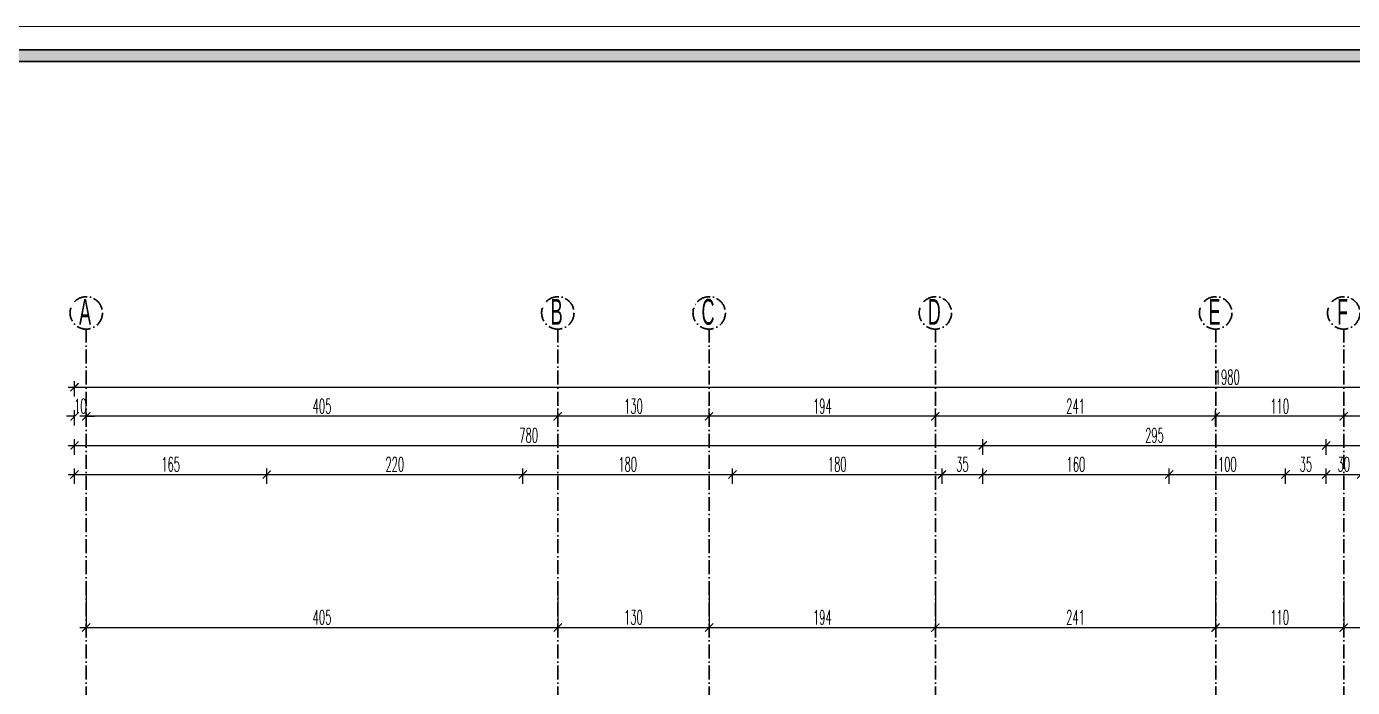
# Model space of a CAD drawing. Extents: x 775040 to 808375, y 4159409 to 4163651.
# Drawn here: x 780641 to 781780, y 4162721 to 4163289 of the extents above; entities that cross this region are included whole.
import ezdxf
from ezdxf.enums import TextEntityAlignment as Align

# ---------------------------------------------------------------- set-up
doc = ezdxf.new("R2010")
doc.units = 0
doc.header["$MEASUREMENT"] = 0
doc.header["$PDMODE"] = 3
doc.linetypes.add('ACAD_ISO10W100', pattern=[18, 12, -3, 0, -3])
doc.linetypes.add('DUZ', pattern=[500, 500])
doc.layers.get('0').update_dxf_attribs({"linetype": 'DUZ'})
for name, color, linetype, lineweight in [('KALIN', 30, 'Continuous', 18), ('yazı1', 53, 'Continuous', 15), ('Z_aks', 2, 'ACAD_ISO10W100', 30), ('Z_antet', 31, 'Continuous', 30), ('Z_dış ölçü', 115, 'Continuous', 25), ('Z_yazı', 4, 'Continuous', 20)]:
    doc.layers.add(name, color=color, linetype=linetype, lineweight=lineweight)
doc.styles.add('OLCUIC', font='ROMANS.SHX', dxfattribs={"width": 0.5})
doc.styles.add('SIMPLEX', font='arial.ttf', dxfattribs={"width": 0.5})
doc.dimstyles.new('ölçü 50', dxfattribs={"dimtxt": 12.5, "dimasz": 7, "dimexe": 5.3, "dimexo": 5, "dimgap": 2.5, "dimtad": 1, "dimdec": 0, "dimzin": 9, "dimdsep": 46, "dimtxsty": 'OLCUIC', "dimblk1": 'ARCHTICK', "dimblk2": 'ARCHTICK', "dimsah": 1, "dimcen": 0, "dimdle": 5.5, "dimadec": 0, "dimazin": 0, "dimtfac": 1, "dimtdec": 0, "dimtix": 1, "dimtofl": 0, "dimtmove": 1, "dimatfit": 3, "dimldrblk": 'ARCHTICK', "dimfxl": 0, "dimtolj": 1, "dimtzin": 0, "dimarcsym": 0})

# ---------------------------------------------------------------- blocks, each defined once
blk = doc.blocks.new('_ARCHTICK')
at = {"color": 0, "linetype": 'ByBlock', "const_width": 0.15}
blk.add_lwpolyline([(-0.5, -0.5), (0.5, 0.5)], dxfattribs=at)
blk = doc.blocks.new('*D390')
at = {"layer": 'Defpoints', "color": 0, "linetype": 'Continuous', "transparency": 16777216}
for p in [(780847.6, 4162903.8), (780682.6, 4162613.8), (780847.6, 4162613.8)]:
    blk.add_point(p, dxfattribs=at)
at = {"layer": 'Z_dış ölçü', "color": 0, "linetype": 'Continuous', "lineweight": -2, "transparency": 16777216}
for p, q in [((780677.1, 4162903.8), (780853.1, 4162903.8)), ((780682.6, 4162895.8), (780682.6, 4162909.1)), ((780847.6, 4162895.8), (780847.6, 4162909.1))]:
    blk.add_line(p, q, dxfattribs=at)
at = {"layer": 'Z_dış ölçü', "color": 0, "linetype": 'Continuous', "lineweight": -2, "transparency": 16777216, "xscale": 7, "yscale": 7, "zscale": 7, "rotation": 180}
blk.add_blockref('_ARCHTICK', (780682.6, 4162903.8), dxfattribs=at)
at = {"layer": 'Z_dış ölçü', "color": 0, "linetype": 'Continuous', "lineweight": -2, "transparency": 16777216, "xscale": 7, "yscale": 7, "zscale": 7}
blk.add_blockref('_ARCHTICK', (780847.6, 4162903.8), dxfattribs=at)
at = {"layer": 'Z_dış ölçü', "color": 0, "linetype": 'Continuous', "transparency": 16777216, "insert": (780765.1, 4162912.5), "char_height": 12.5, "attachment_point": 5, "style": 'OLCUIC'}
blk.add_mtext('\\A1;165', dxfattribs=at)
blk = doc.blocks.new('*D391')
at = {"layer": 'Defpoints', "color": 0, "linetype": 'Continuous', "transparency": 16777216}
for p in [(781067.6, 4162903.8), (781067.6, 4162620.3), (780847.6, 4162613.8)]:
    blk.add_point(p, dxfattribs=at)
at = {"layer": 'Z_dış ölçü', "color": 0, "linetype": 'Continuous', "lineweight": -2, "transparency": 16777216}
for p, q in [((780842.1, 4162903.8), (781073.1, 4162903.8)), ((780847.6, 4162895.8), (780847.6, 4162909.1)), ((781067.6, 4162895.8), (781067.6, 4162909.1))]:
    blk.add_line(p, q, dxfattribs=at)
at = {"layer": 'Z_dış ölçü', "color": 0, "linetype": 'Continuous', "lineweight": -2, "transparency": 16777216, "xscale": 7, "yscale": 7, "zscale": 7, "rotation": 180}
blk.add_blockref('_ARCHTICK', (780847.6, 4162903.8), dxfattribs=at)
at = {"layer": 'Z_dış ölçü', "color": 0, "linetype": 'Continuous', "lineweight": -2, "transparency": 16777216, "xscale": 7, "yscale": 7, "zscale": 7}
blk.add_blockref('_ARCHTICK', (781067.6, 4162903.8), dxfattribs=at)
at = {"layer": 'Z_dış ölçü', "color": 0, "linetype": 'Continuous', "transparency": 16777216, "insert": (780957.6, 4162912.5), "char_height": 12.5, "attachment_point": 5, "style": 'OLCUIC'}
blk.add_mtext('\\A1;220', dxfattribs=at)
blk = doc.blocks.new('*D392')
at = {"layer": 'Defpoints', "color": 0, "linetype": 'Continuous', "transparency": 16777216}
for p in [(781247.6, 4162903.8), (781067.6, 4162620.3), (781247.6, 4162618.3)]:
    blk.add_point(p, dxfattribs=at)
at = {"layer": 'Z_dış ölçü', "color": 0, "linetype": 'Continuous', "lineweight": -2, "transparency": 16777216}
for p, q in [((781062.1, 4162903.8), (781253.1, 4162903.8)), ((781067.6, 4162895.8), (781067.6, 4162909.1)), ((781247.6, 4162895.8), (781247.6, 4162909.1))]:
    blk.add_line(p, q, dxfattribs=at)
at = {"layer": 'Z_dış ölçü', "color": 0, "linetype": 'Continuous', "lineweight": -2, "transparency": 16777216, "xscale": 7, "yscale": 7, "zscale": 7, "rotation": 180}
blk.add_blockref('_ARCHTICK', (781067.6, 4162903.8), dxfattribs=at)
at = {"layer": 'Z_dış ölçü', "color": 0, "linetype": 'Continuous', "lineweight": -2, "transparency": 16777216, "xscale": 7, "yscale": 7, "zscale": 7}
blk.add_blockref('_ARCHTICK', (781247.6, 4162903.8), dxfattribs=at)
at = {"layer": 'Z_dış ölçü', "color": 0, "linetype": 'Continuous', "transparency": 16777216, "insert": (781157.6, 4162912.5), "char_height": 12.5, "attachment_point": 5, "style": 'OLCUIC'}
blk.add_mtext('\\A1;180', dxfattribs=at)
blk = doc.blocks.new('*D393')
at = {"layer": 'Defpoints', "color": 0, "linetype": 'Continuous', "transparency": 16777216}
for p in [(781427.6, 4162903.8), (781247.6, 4162618.3), (781427.6, 4162620.3)]:
    blk.add_point(p, dxfattribs=at)
at = {"layer": 'Z_dış ölçü', "color": 0, "linetype": 'Continuous', "lineweight": -2, "transparency": 16777216}
for p, q in [((781242.1, 4162903.8), (781433.1, 4162903.8)), ((781247.6, 4162895.8), (781247.6, 4162909.1)), ((781427.6, 4162895.8), (781427.6, 4162909.1))]:
    blk.add_line(p, q, dxfattribs=at)
at = {"layer": 'Z_dış ölçü', "color": 0, "linetype": 'Continuous', "lineweight": -2, "transparency": 16777216, "xscale": 7, "yscale": 7, "zscale": 7, "rotation": 180}
blk.add_blockref('_ARCHTICK', (781247.6, 4162903.8), dxfattribs=at)
at = {"layer": 'Z_dış ölçü', "color": 0, "linetype": 'Continuous', "lineweight": -2, "transparency": 16777216, "xscale": 7, "yscale": 7, "zscale": 7}
blk.add_blockref('_ARCHTICK', (781427.6, 4162903.8), dxfattribs=at)
at = {"layer": 'Z_dış ölçü', "color": 0, "linetype": 'Continuous', "transparency": 16777216, "insert": (781337.6, 4162912.5), "char_height": 12.5, "attachment_point": 5, "style": 'OLCUIC'}
blk.add_mtext('\\A1;180', dxfattribs=at)
blk = doc.blocks.new('*D394')
at = {"layer": 'Defpoints', "color": 0, "linetype": 'Continuous', "transparency": 16777216}
for p in [(781462.6, 4162903.8), (781427.6, 4162620.3), (781462.6, 4162620.3)]:
    blk.add_point(p, dxfattribs=at)
at = {"layer": 'Z_dış ölçü', "color": 0, "linetype": 'Continuous', "lineweight": -2, "transparency": 16777216}
for p, q in [((781422.1, 4162903.8), (781468.1, 4162903.8)), ((781427.6, 4162895.8), (781427.6, 4162909.1)), ((781462.6, 4162895.8), (781462.6, 4162909.1))]:
    blk.add_line(p, q, dxfattribs=at)
at = {"layer": 'Z_dış ölçü', "color": 0, "linetype": 'Continuous', "lineweight": -2, "transparency": 16777216, "xscale": 7, "yscale": 7, "zscale": 7, "rotation": 180}
blk.add_blockref('_ARCHTICK', (781427.6, 4162903.8), dxfattribs=at)
at = {"layer": 'Z_dış ölçü', "color": 0, "linetype": 'Continuous', "lineweight": -2, "transparency": 16777216, "xscale": 7, "yscale": 7, "zscale": 7}
blk.add_blockref('_ARCHTICK', (781462.6, 4162903.8), dxfattribs=at)
at = {"layer": 'Z_dış ölçü', "color": 0, "linetype": 'Continuous', "transparency": 16777216, "insert": (781445.1, 4162912.5), "char_height": 12.5, "attachment_point": 5, "style": 'OLCUIC'}
blk.add_mtext('\\A1;35', dxfattribs=at)
blk = doc.blocks.new('*D395')
at = {"layer": 'Defpoints', "color": 0, "linetype": 'Continuous', "transparency": 16777216}
for p in [(781622.6, 4162903.8), (781462.6, 4162620.3), (781622.6, 4162541.3)]:
    blk.add_point(p, dxfattribs=at)
at = {"layer": 'Z_dış ölçü', "color": 0, "linetype": 'Continuous', "lineweight": -2, "transparency": 16777216}
for p, q in [((781457.1, 4162903.8), (781628.1, 4162903.8)), ((781462.6, 4162895.8), (781462.6, 4162909.1)), ((781622.6, 4162895.8), (781622.6, 4162909.1))]:
    blk.add_line(p, q, dxfattribs=at)
at = {"layer": 'Z_dış ölçü', "color": 0, "linetype": 'Continuous', "lineweight": -2, "transparency": 16777216, "xscale": 7, "yscale": 7, "zscale": 7, "rotation": 180}
blk.add_blockref('_ARCHTICK', (781462.6, 4162903.8), dxfattribs=at)
at = {"layer": 'Z_dış ölçü', "color": 0, "linetype": 'Continuous', "lineweight": -2, "transparency": 16777216, "xscale": 7, "yscale": 7, "zscale": 7}
blk.add_blockref('_ARCHTICK', (781622.6, 4162903.8), dxfattribs=at)
at = {"layer": 'Z_dış ölçü', "color": 0, "linetype": 'Continuous', "transparency": 16777216, "insert": (781542.6, 4162912.5), "char_height": 12.5, "attachment_point": 5, "style": 'OLCUIC'}
blk.add_mtext('\\A1;160', dxfattribs=at)
blk = doc.blocks.new('*D396')
at = {"layer": 'Defpoints', "color": 0, "linetype": 'Continuous', "transparency": 16777216}
for p in [(781722.6, 4162903.8), (781622.6, 4162541.3), (781722.6, 4162541.3)]:
    blk.add_point(p, dxfattribs=at)
at = {"layer": 'Z_dış ölçü', "color": 0, "linetype": 'Continuous', "lineweight": -2, "transparency": 16777216}
for p, q in [((781617.1, 4162903.8), (781728.1, 4162903.8)), ((781622.6, 4162895.8), (781622.6, 4162909.1)), ((781722.6, 4162895.8), (781722.6, 4162909.1))]:
    blk.add_line(p, q, dxfattribs=at)
at = {"layer": 'Z_dış ölçü', "color": 0, "linetype": 'Continuous', "lineweight": -2, "transparency": 16777216, "xscale": 7, "yscale": 7, "zscale": 7, "rotation": 180}
blk.add_blockref('_ARCHTICK', (781622.6, 4162903.8), dxfattribs=at)
at = {"layer": 'Z_dış ölçü', "color": 0, "linetype": 'Continuous', "lineweight": -2, "transparency": 16777216, "xscale": 7, "yscale": 7, "zscale": 7}
blk.add_blockref('_ARCHTICK', (781722.6, 4162903.8), dxfattribs=at)
at = {"layer": 'Z_dış ölçü', "color": 0, "linetype": 'Continuous', "transparency": 16777216, "insert": (781672.6, 4162912.5), "char_height": 12.5, "attachment_point": 5, "style": 'OLCUIC'}
blk.add_mtext('\\A1;100', dxfattribs=at)
blk = doc.blocks.new('*D397')
at = {"layer": 'Defpoints', "color": 0, "linetype": 'Continuous', "transparency": 16777216}
for p in [(781757.6, 4162903.8), (781757.6, 4162569.1), (781722.6, 4162541.3)]:
    blk.add_point(p, dxfattribs=at)
at = {"layer": 'Z_dış ölçü', "color": 0, "linetype": 'Continuous', "lineweight": -2, "transparency": 16777216}
for p, q in [((781717.1, 4162903.8), (781763.1, 4162903.8)), ((781722.6, 4162895.8), (781722.6, 4162909.1)), ((781757.6, 4162895.8), (781757.6, 4162909.1))]:
    blk.add_line(p, q, dxfattribs=at)
at = {"layer": 'Z_dış ölçü', "color": 0, "linetype": 'Continuous', "lineweight": -2, "transparency": 16777216, "xscale": 7, "yscale": 7, "zscale": 7, "rotation": 180}
blk.add_blockref('_ARCHTICK', (781722.6, 4162903.8), dxfattribs=at)
at = {"layer": 'Z_dış ölçü', "color": 0, "linetype": 'Continuous', "lineweight": -2, "transparency": 16777216, "xscale": 7, "yscale": 7, "zscale": 7}
blk.add_blockref('_ARCHTICK', (781757.6, 4162903.8), dxfattribs=at)
at = {"layer": 'Z_dış ölçü', "color": 0, "linetype": 'Continuous', "transparency": 16777216, "insert": (781740.1, 4162912.5), "char_height": 12.5, "attachment_point": 5, "style": 'OLCUIC'}
blk.add_mtext('\\A1;35', dxfattribs=at)
blk = doc.blocks.new('*D398')
at = {"layer": 'Defpoints', "color": 0, "linetype": 'Continuous', "transparency": 16777216}
for p in [(781787.6, 4162903.8), (781787.6, 4162613.8), (781757.6, 4162569.1)]:
    blk.add_point(p, dxfattribs=at)
at = {"layer": 'Z_dış ölçü', "color": 0, "linetype": 'Continuous', "lineweight": -2, "transparency": 16777216}
for p, q in [((781752.1, 4162903.8), (781793.1, 4162903.8)), ((781757.6, 4162895.8), (781757.6, 4162909.1)), ((781787.6, 4162895.8), (781787.6, 4162909.1))]:
    blk.add_line(p, q, dxfattribs=at)
at = {"layer": 'Z_dış ölçü', "color": 0, "linetype": 'Continuous', "lineweight": -2, "transparency": 16777216, "xscale": 7, "yscale": 7, "zscale": 7, "rotation": 180}
blk.add_blockref('_ARCHTICK', (781757.6, 4162903.8), dxfattribs=at)
at = {"layer": 'Z_dış ölçü', "color": 0, "linetype": 'Continuous', "lineweight": -2, "transparency": 16777216, "xscale": 7, "yscale": 7, "zscale": 7}
blk.add_blockref('_ARCHTICK', (781787.6, 4162903.8), dxfattribs=at)
at = {"layer": 'Z_dış ölçü', "color": 0, "linetype": 'Continuous', "transparency": 16777216, "insert": (781772.6, 4162912.5), "char_height": 12.5, "attachment_point": 5, "style": 'OLCUIC'}
blk.add_mtext('\\A1;30', dxfattribs=at)
blk = doc.blocks.new('*D404')
at = {"layer": 'Defpoints', "color": 0, "linetype": 'Continuous', "transparency": 16777216}
for p in [(781462.6, 4162928.8), (780682.6, 4162613.8), (781462.6, 4162613.8)]:
    blk.add_point(p, dxfattribs=at)
at = {"layer": 'Z_dış ölçü', "color": 0, "linetype": 'Continuous', "lineweight": -2, "transparency": 16777216}
for p, q in [((780682.6, 4162920.8), (780682.6, 4162934.1)), ((781462.6, 4162920.8), (781462.6, 4162934.1)), ((780677.1, 4162928.8), (781468.1, 4162928.8))]:
    blk.add_line(p, q, dxfattribs=at)
at = {"layer": 'Z_dış ölçü', "color": 0, "linetype": 'Continuous', "lineweight": -2, "transparency": 16777216, "xscale": 7, "yscale": 7, "zscale": 7, "rotation": 180}
blk.add_blockref('_ARCHTICK', (780682.6, 4162928.8), dxfattribs=at)
at = {"layer": 'Z_dış ölçü', "color": 0, "linetype": 'Continuous', "lineweight": -2, "transparency": 16777216, "xscale": 7, "yscale": 7, "zscale": 7}
blk.add_blockref('_ARCHTICK', (781462.6, 4162928.8), dxfattribs=at)
at = {"layer": 'Z_dış ölçü', "color": 0, "linetype": 'Continuous', "transparency": 16777216, "insert": (781072.6, 4162937.5), "char_height": 12.5, "attachment_point": 5, "style": 'OLCUIC'}
blk.add_mtext('\\A1;780', dxfattribs=at)
blk = doc.blocks.new('*D405')
at = {"layer": 'Defpoints', "color": 0, "linetype": 'Continuous', "transparency": 16777216}
for p in [(781757.6, 4162928.8), (781462.6, 4162613.8), (781757.6, 4162613.8)]:
    blk.add_point(p, dxfattribs=at)
at = {"layer": 'Z_dış ölçü', "color": 0, "linetype": 'Continuous', "lineweight": -2, "transparency": 16777216}
for p, q in [((781462.6, 4162920.8), (781462.6, 4162934.1)), ((781757.6, 4162920.8), (781757.6, 4162934.1)), ((781457.1, 4162928.8), (781763.1, 4162928.8))]:
    blk.add_line(p, q, dxfattribs=at)
at = {"layer": 'Z_dış ölçü', "color": 0, "linetype": 'Continuous', "lineweight": -2, "transparency": 16777216, "xscale": 7, "yscale": 7, "zscale": 7, "rotation": 180}
blk.add_blockref('_ARCHTICK', (781462.6, 4162928.8), dxfattribs=at)
at = {"layer": 'Z_dış ölçü', "color": 0, "linetype": 'Continuous', "lineweight": -2, "transparency": 16777216, "xscale": 7, "yscale": 7, "zscale": 7}
blk.add_blockref('_ARCHTICK', (781757.6, 4162928.8), dxfattribs=at)
at = {"layer": 'Z_dış ölçü', "color": 0, "linetype": 'Continuous', "transparency": 16777216, "insert": (781610.1, 4162937.5), "char_height": 12.5, "attachment_point": 5, "style": 'OLCUIC'}
blk.add_mtext('\\A1;295', dxfattribs=at)
blk = doc.blocks.new('*D406')
at = {"layer": 'Defpoints', "color": 0, "linetype": 'Continuous', "transparency": 16777216}
for p in [(782562.6, 4162928.8), (781757.6, 4162613.8), (782562.6, 4162613.8)]:
    blk.add_point(p, dxfattribs=at)
at = {"layer": 'Z_dış ölçü', "color": 0, "linetype": 'Continuous', "lineweight": -2, "transparency": 16777216}
for p, q in [((781757.6, 4162920.8), (781757.6, 4162934.1)), ((782562.6, 4162920.8), (782562.6, 4162934.1)), ((781752.1, 4162928.8), (782568.1, 4162928.8))]:
    blk.add_line(p, q, dxfattribs=at)
at = {"layer": 'Z_dış ölçü', "color": 0, "linetype": 'Continuous', "lineweight": -2, "transparency": 16777216, "xscale": 7, "yscale": 7, "zscale": 7, "rotation": 180}
blk.add_blockref('_ARCHTICK', (781757.6, 4162928.8), dxfattribs=at)
at = {"layer": 'Z_dış ölçü', "color": 0, "linetype": 'Continuous', "lineweight": -2, "transparency": 16777216, "xscale": 7, "yscale": 7, "zscale": 7}
blk.add_blockref('_ARCHTICK', (782562.6, 4162928.8), dxfattribs=at)
at = {"layer": 'Z_dış ölçü', "color": 0, "linetype": 'Continuous', "transparency": 16777216, "insert": (782160.1, 4162937.5), "char_height": 12.5, "attachment_point": 5, "style": 'OLCUIC'}
blk.add_mtext('\\A1;805', dxfattribs=at)
blk = doc.blocks.new('*D510')
at = {"layer": 'Defpoints', "color": 0, "linetype": 'Continuous', "transparency": 16777216}
for p in [(781772.6, 4162953.8), (781772.6, 4162842.5), (782000.1, 4162842.5)]:
    blk.add_point(p, dxfattribs=at)
at = {"layer": 'Z_dış ölçü', "color": 0, "linetype": 'Continuous', "lineweight": -2, "transparency": 16777216}
for p, q in [((781772.6, 4162945.8), (781772.6, 4162959.1)), ((782000.1, 4162945.8), (782000.1, 4162959.1)), ((782005.6, 4162953.8), (781767.1, 4162953.8))]:
    blk.add_line(p, q, dxfattribs=at)
at = {"layer": 'Z_dış ölçü', "color": 0, "linetype": 'Continuous', "lineweight": -2, "transparency": 16777216, "xscale": 7, "yscale": 7, "zscale": 7, "rotation": 180}
blk.add_blockref('_ARCHTICK', (781772.6, 4162953.8), dxfattribs=at)
at = {"layer": 'Z_dış ölçü', "color": 0, "linetype": 'Continuous', "lineweight": -2, "transparency": 16777216, "xscale": 7, "yscale": 7, "zscale": 7}
blk.add_blockref('_ARCHTICK', (782000.1, 4162953.8), dxfattribs=at)
at = {"layer": 'Z_dış ölçü', "color": 0, "linetype": 'Continuous', "transparency": 16777216, "insert": (781886.4, 4162962.5), "char_height": 12.5, "attachment_point": 5, "style": 'OLCUIC'}
blk.add_mtext('\\A1;227', dxfattribs=at)
blk = doc.blocks.new('*D511')
at = {"layer": 'Defpoints', "color": 0, "linetype": 'Continuous', "transparency": 16777216}
for p in [(781662.6, 4162953.8), (781662.6, 4162850.3), (781772.6, 4162842.5)]:
    blk.add_point(p, dxfattribs=at)
at = {"layer": 'Z_dış ölçü', "color": 0, "linetype": 'Continuous', "lineweight": -2, "transparency": 16777216}
for p, q in [((781662.6, 4162945.8), (781662.6, 4162959.1)), ((781772.6, 4162945.8), (781772.6, 4162959.1)), ((781778.1, 4162953.8), (781657.1, 4162953.8))]:
    blk.add_line(p, q, dxfattribs=at)
at = {"layer": 'Z_dış ölçü', "color": 0, "linetype": 'Continuous', "lineweight": -2, "transparency": 16777216, "xscale": 7, "yscale": 7, "zscale": 7, "rotation": 180}
blk.add_blockref('_ARCHTICK', (781662.6, 4162953.8), dxfattribs=at)
at = {"layer": 'Z_dış ölçü', "color": 0, "linetype": 'Continuous', "lineweight": -2, "transparency": 16777216, "xscale": 7, "yscale": 7, "zscale": 7}
blk.add_blockref('_ARCHTICK', (781772.6, 4162953.8), dxfattribs=at)
at = {"layer": 'Z_dış ölçü', "color": 0, "linetype": 'Continuous', "transparency": 16777216, "insert": (781717.6, 4162962.5), "char_height": 12.5, "attachment_point": 5, "style": 'OLCUIC'}
blk.add_mtext('\\A1;110', dxfattribs=at)
blk = doc.blocks.new('*D512')
at = {"layer": 'Defpoints', "color": 0, "linetype": 'Continuous', "transparency": 16777216}
for p in [(781421.9, 4162953.8), (781421.9, 4162850.3), (781662.6, 4162850.3)]:
    blk.add_point(p, dxfattribs=at)
at = {"layer": 'Z_dış ölçü', "color": 0, "linetype": 'Continuous', "lineweight": -2, "transparency": 16777216}
for p, q in [((781421.9, 4162945.8), (781421.9, 4162959.1)), ((781662.6, 4162945.8), (781662.6, 4162959.1)), ((781668.1, 4162953.8), (781416.4, 4162953.8))]:
    blk.add_line(p, q, dxfattribs=at)
at = {"layer": 'Z_dış ölçü', "color": 0, "linetype": 'Continuous', "lineweight": -2, "transparency": 16777216, "xscale": 7, "yscale": 7, "zscale": 7, "rotation": 180}
blk.add_blockref('_ARCHTICK', (781421.9, 4162953.8), dxfattribs=at)
at = {"layer": 'Z_dış ölçü', "color": 0, "linetype": 'Continuous', "lineweight": -2, "transparency": 16777216, "xscale": 7, "yscale": 7, "zscale": 7}
blk.add_blockref('_ARCHTICK', (781662.6, 4162953.8), dxfattribs=at)
at = {"layer": 'Z_dış ölçü', "color": 0, "linetype": 'Continuous', "transparency": 16777216, "insert": (781542.3, 4162962.5), "char_height": 12.5, "attachment_point": 5, "style": 'OLCUIC'}
blk.add_mtext('\\A1;241', dxfattribs=at)
blk = doc.blocks.new('*D513')
at = {"layer": 'Defpoints', "color": 0, "linetype": 'Continuous', "transparency": 16777216}
for p in [(781227.6, 4162953.8), (781227.6, 4162850.3), (781421.9, 4162850.3)]:
    blk.add_point(p, dxfattribs=at)
at = {"layer": 'Z_dış ölçü', "color": 0, "linetype": 'Continuous', "lineweight": -2, "transparency": 16777216}
for p, q in [((781227.6, 4162945.8), (781227.6, 4162959.1)), ((781421.9, 4162945.8), (781421.9, 4162959.1)), ((781427.4, 4162953.8), (781222.1, 4162953.8))]:
    blk.add_line(p, q, dxfattribs=at)
at = {"layer": 'Z_dış ölçü', "color": 0, "linetype": 'Continuous', "lineweight": -2, "transparency": 16777216, "xscale": 7, "yscale": 7, "zscale": 7, "rotation": 180}
blk.add_blockref('_ARCHTICK', (781227.6, 4162953.8), dxfattribs=at)
at = {"layer": 'Z_dış ölçü', "color": 0, "linetype": 'Continuous', "lineweight": -2, "transparency": 16777216, "xscale": 7, "yscale": 7, "zscale": 7}
blk.add_blockref('_ARCHTICK', (781421.9, 4162953.8), dxfattribs=at)
at = {"layer": 'Z_dış ölçü', "color": 0, "linetype": 'Continuous', "transparency": 16777216, "insert": (781324.8, 4162962.5), "char_height": 12.5, "attachment_point": 5, "style": 'OLCUIC'}
blk.add_mtext('\\A1;194', dxfattribs=at)
blk = doc.blocks.new('*D514')
at = {"layer": 'Defpoints', "color": 0, "linetype": 'Continuous', "transparency": 16777216}
for p in [(781097.6, 4162953.8), (781097.6, 4162850.3), (781227.6, 4162850.3)]:
    blk.add_point(p, dxfattribs=at)
at = {"layer": 'Z_dış ölçü', "color": 0, "linetype": 'Continuous', "lineweight": -2, "transparency": 16777216}
for p, q in [((781097.6, 4162945.8), (781097.6, 4162959.1)), ((781227.6, 4162945.8), (781227.6, 4162959.1)), ((781233.1, 4162953.8), (781092.1, 4162953.8))]:
    blk.add_line(p, q, dxfattribs=at)
at = {"layer": 'Z_dış ölçü', "color": 0, "linetype": 'Continuous', "lineweight": -2, "transparency": 16777216, "xscale": 7, "yscale": 7, "zscale": 7, "rotation": 180}
blk.add_blockref('_ARCHTICK', (781097.6, 4162953.8), dxfattribs=at)
at = {"layer": 'Z_dış ölçü', "color": 0, "linetype": 'Continuous', "lineweight": -2, "transparency": 16777216, "xscale": 7, "yscale": 7, "zscale": 7}
blk.add_blockref('_ARCHTICK', (781227.6, 4162953.8), dxfattribs=at)
at = {"layer": 'Z_dış ölçü', "color": 0, "linetype": 'Continuous', "transparency": 16777216, "insert": (781162.6, 4162962.5), "char_height": 12.5, "attachment_point": 5, "style": 'OLCUIC'}
blk.add_mtext('\\A1;130', dxfattribs=at)
blk = doc.blocks.new('*D515')
at = {"layer": 'Defpoints', "color": 0, "linetype": 'Continuous', "transparency": 16777216}
for p in [(780692.6, 4162953.8), (780692.6, 4162850.3), (781097.6, 4162850.3)]:
    blk.add_point(p, dxfattribs=at)
at = {"layer": 'Z_dış ölçü', "color": 0, "linetype": 'Continuous', "lineweight": -2, "transparency": 16777216}
for p, q in [((780692.6, 4162945.8), (780692.6, 4162959.1)), ((781097.6, 4162945.8), (781097.6, 4162959.1)), ((781103.1, 4162953.8), (780687.1, 4162953.8))]:
    blk.add_line(p, q, dxfattribs=at)
at = {"layer": 'Z_dış ölçü', "color": 0, "linetype": 'Continuous', "lineweight": -2, "transparency": 16777216, "xscale": 7, "yscale": 7, "zscale": 7, "rotation": 180}
blk.add_blockref('_ARCHTICK', (780692.6, 4162953.8), dxfattribs=at)
at = {"layer": 'Z_dış ölçü', "color": 0, "linetype": 'Continuous', "lineweight": -2, "transparency": 16777216, "xscale": 7, "yscale": 7, "zscale": 7}
blk.add_blockref('_ARCHTICK', (781097.6, 4162953.8), dxfattribs=at)
at = {"layer": 'Z_dış ölçü', "color": 0, "linetype": 'Continuous', "transparency": 16777216, "insert": (780895.1, 4162962.5), "char_height": 12.5, "attachment_point": 5, "style": 'OLCUIC'}
blk.add_mtext('\\A1;405', dxfattribs=at)
blk = doc.blocks.new('*D516')
at = {"layer": 'Defpoints', "color": 0, "linetype": 'Continuous', "transparency": 16777216}
for p in [(780682.6, 4162953.8), (780682.6, 4162923.1), (780692.6, 4162850.3)]:
    blk.add_point(p, dxfattribs=at)
at = {"layer": 'Z_dış ölçü', "color": 0, "linetype": 'Continuous', "lineweight": -2, "transparency": 16777216}
for p, q in [((780682.6, 4162945.8), (780682.6, 4162959.1)), ((780692.6, 4162945.8), (780692.6, 4162959.1)), ((780682.6, 4162953.8), (780675.6, 4162953.8)), ((780692.6, 4162953.8), (780699.6, 4162953.8))]:
    blk.add_line(p, q, dxfattribs=at)
at = {"layer": 'Z_dış ölçü', "color": 0, "linetype": 'Continuous', "lineweight": -2, "transparency": 16777216, "xscale": 7, "yscale": 7, "zscale": 7}
blk.add_blockref('_ARCHTICK', (780682.6, 4162953.8), dxfattribs=at)
at = {"layer": 'Z_dış ölçü', "color": 0, "linetype": 'Continuous', "lineweight": -2, "transparency": 16777216, "xscale": 7, "yscale": 7, "zscale": 7, "rotation": 180}
blk.add_blockref('_ARCHTICK', (780692.6, 4162953.8), dxfattribs=at)
at = {"layer": 'Z_dış ölçü', "color": 0, "linetype": 'Continuous', "transparency": 16777216, "insert": (780687.6, 4162962.5), "char_height": 12.5, "attachment_point": 5, "style": 'OLCUIC'}
blk.add_mtext('\\A1;10', dxfattribs=at)
blk = doc.blocks.new('*D517')
at = {"layer": 'Defpoints', "color": 0, "linetype": 'Continuous', "transparency": 16777216}
for p in [(782662.6, 4162978.8), (780682.6, 4162953.8), (782662.6, 4162953.8)]:
    blk.add_point(p, dxfattribs=at)
at = {"layer": 'Z_dış ölçü', "color": 0, "linetype": 'Continuous', "lineweight": -2, "transparency": 16777216}
for p, q in [((780682.6, 4162970.8), (780682.6, 4162984.1)), ((782662.6, 4162970.8), (782662.6, 4162984.1)), ((780677.1, 4162978.8), (782668.1, 4162978.8))]:
    blk.add_line(p, q, dxfattribs=at)
at = {"layer": 'Z_dış ölçü', "color": 0, "linetype": 'Continuous', "lineweight": -2, "transparency": 16777216, "xscale": 7, "yscale": 7, "zscale": 7, "rotation": 180}
blk.add_blockref('_ARCHTICK', (780682.6, 4162978.8), dxfattribs=at)
at = {"layer": 'Z_dış ölçü', "color": 0, "linetype": 'Continuous', "lineweight": -2, "transparency": 16777216, "xscale": 7, "yscale": 7, "zscale": 7}
blk.add_blockref('_ARCHTICK', (782662.6, 4162978.8), dxfattribs=at)
at = {"layer": 'Z_dış ölçü', "color": 0, "linetype": 'Continuous', "transparency": 16777216, "insert": (781672.6, 4162987.5), "char_height": 12.5, "attachment_point": 5, "style": 'OLCUIC'}
blk.add_mtext('\\A1;1980', dxfattribs=at)
blk = doc.blocks.new('*D1262')
at = {"layer": 'Defpoints', "color": 0, "linetype": 'Continuous', "transparency": 16777216}
for p in [(780692.6, 4162819.4), (781097.6, 4162819.4), (781097.6, 4162772.3)]:
    blk.add_point(p, dxfattribs=at)
at = {"layer": 'Z_yazı', "color": 0, "linetype": 'Continuous', "lineweight": -2, "transparency": 16777216}
for p, q in [((780692.6, 4162802.3), (780692.6, 4162767)), ((781097.6, 4162802.3), (781097.6, 4162767)), ((780687.1, 4162772.3), (781103.1, 4162772.3))]:
    blk.add_line(p, q, dxfattribs=at)
at = {"layer": 'Z_yazı', "color": 0, "linetype": 'Continuous', "lineweight": -2, "transparency": 16777216, "xscale": 7, "yscale": 7, "zscale": 7, "rotation": 180}
blk.add_blockref('_ARCHTICK', (780692.6, 4162772.3), dxfattribs=at)
at = {"layer": 'Z_yazı', "color": 0, "linetype": 'Continuous', "lineweight": -2, "transparency": 16777216, "xscale": 7, "yscale": 7, "zscale": 7}
blk.add_blockref('_ARCHTICK', (781097.6, 4162772.3), dxfattribs=at)
at = {"layer": 'Z_yazı', "color": 0, "linetype": 'Continuous', "transparency": 16777216, "insert": (780895.1, 4162781.1), "char_height": 12.5, "attachment_point": 5, "style": 'OLCUIC'}
blk.add_mtext('\\A1;405', dxfattribs=at)
blk = doc.blocks.new('*D1263')
at = {"layer": 'Defpoints', "color": 0, "linetype": 'Continuous', "transparency": 16777216}
for p in [(781227.6, 4162821.8), (781097.6, 4162819.4), (781227.6, 4162772.3)]:
    blk.add_point(p, dxfattribs=at)
at = {"layer": 'Z_yazı', "color": 0, "linetype": 'Continuous', "lineweight": -2, "transparency": 16777216}
for p, q in [((781097.6, 4162802.3), (781097.6, 4162767)), ((781227.6, 4162802.3), (781227.6, 4162767)), ((781092.1, 4162772.3), (781233.1, 4162772.3))]:
    blk.add_line(p, q, dxfattribs=at)
at = {"layer": 'Z_yazı', "color": 0, "linetype": 'Continuous', "lineweight": -2, "transparency": 16777216, "xscale": 7, "yscale": 7, "zscale": 7, "rotation": 180}
blk.add_blockref('_ARCHTICK', (781097.6, 4162772.3), dxfattribs=at)
at = {"layer": 'Z_yazı', "color": 0, "linetype": 'Continuous', "lineweight": -2, "transparency": 16777216, "xscale": 7, "yscale": 7, "zscale": 7}
blk.add_blockref('_ARCHTICK', (781227.6, 4162772.3), dxfattribs=at)
at = {"layer": 'Z_yazı', "color": 0, "linetype": 'Continuous', "transparency": 16777216, "insert": (781162.6, 4162781.1), "char_height": 12.5, "attachment_point": 5, "style": 'OLCUIC'}
blk.add_mtext('\\A1;130', dxfattribs=at)
blk = doc.blocks.new('*D1264')
at = {"layer": 'Defpoints', "color": 0, "linetype": 'Continuous', "transparency": 16777216}
for p in [(781227.6, 4162821.8), (781421.9, 4162821.8), (781421.9, 4162772.3)]:
    blk.add_point(p, dxfattribs=at)
at = {"layer": 'Z_yazı', "color": 0, "linetype": 'Continuous', "lineweight": -2, "transparency": 16777216}
for p, q in [((781227.6, 4162802.3), (781227.6, 4162767)), ((781421.9, 4162802.3), (781421.9, 4162767)), ((781222.1, 4162772.3), (781427.4, 4162772.3))]:
    blk.add_line(p, q, dxfattribs=at)
at = {"layer": 'Z_yazı', "color": 0, "linetype": 'Continuous', "lineweight": -2, "transparency": 16777216, "xscale": 7, "yscale": 7, "zscale": 7, "rotation": 180}
blk.add_blockref('_ARCHTICK', (781227.6, 4162772.3), dxfattribs=at)
at = {"layer": 'Z_yazı', "color": 0, "linetype": 'Continuous', "lineweight": -2, "transparency": 16777216, "xscale": 7, "yscale": 7, "zscale": 7}
blk.add_blockref('_ARCHTICK', (781421.9, 4162772.3), dxfattribs=at)
at = {"layer": 'Z_yazı', "color": 0, "linetype": 'Continuous', "transparency": 16777216, "insert": (781324.8, 4162781.1), "char_height": 12.5, "attachment_point": 5, "style": 'OLCUIC'}
blk.add_mtext('\\A1;194', dxfattribs=at)
blk = doc.blocks.new('*D1265')
at = {"layer": 'Defpoints', "color": 0, "linetype": 'Continuous', "transparency": 16777216}
for p in [(781421.9, 4162821.8), (781662.6, 4162821.8), (781662.6, 4162772.3)]:
    blk.add_point(p, dxfattribs=at)
at = {"layer": 'Z_yazı', "color": 0, "linetype": 'Continuous', "lineweight": -2, "transparency": 16777216}
for p, q in [((781421.9, 4162802.3), (781421.9, 4162767)), ((781662.6, 4162802.3), (781662.6, 4162767)), ((781416.4, 4162772.3), (781668.1, 4162772.3))]:
    blk.add_line(p, q, dxfattribs=at)
at = {"layer": 'Z_yazı', "color": 0, "linetype": 'Continuous', "lineweight": -2, "transparency": 16777216, "xscale": 7, "yscale": 7, "zscale": 7, "rotation": 180}
blk.add_blockref('_ARCHTICK', (781421.9, 4162772.3), dxfattribs=at)
at = {"layer": 'Z_yazı', "color": 0, "linetype": 'Continuous', "lineweight": -2, "transparency": 16777216, "xscale": 7, "yscale": 7, "zscale": 7}
blk.add_blockref('_ARCHTICK', (781662.6, 4162772.3), dxfattribs=at)
at = {"layer": 'Z_yazı', "color": 0, "linetype": 'Continuous', "transparency": 16777216, "insert": (781542.3, 4162781.1), "char_height": 12.5, "attachment_point": 5, "style": 'OLCUIC'}
blk.add_mtext('\\A1;241', dxfattribs=at)
blk = doc.blocks.new('*D1266')
at = {"layer": 'Defpoints', "color": 0, "linetype": 'Continuous', "transparency": 16777216}
for p in [(781662.6, 4162821.8), (781772.6, 4162821.8), (781772.6, 4162772.3)]:
    blk.add_point(p, dxfattribs=at)
at = {"layer": 'Z_yazı', "color": 0, "linetype": 'Continuous', "lineweight": -2, "transparency": 16777216}
for p, q in [((781662.6, 4162802.3), (781662.6, 4162767)), ((781772.6, 4162802.3), (781772.6, 4162767)), ((781657.1, 4162772.3), (781778.1, 4162772.3))]:
    blk.add_line(p, q, dxfattribs=at)
at = {"layer": 'Z_yazı', "color": 0, "linetype": 'Continuous', "lineweight": -2, "transparency": 16777216, "xscale": 7, "yscale": 7, "zscale": 7, "rotation": 180}
blk.add_blockref('_ARCHTICK', (781662.6, 4162772.3), dxfattribs=at)
at = {"layer": 'Z_yazı', "color": 0, "linetype": 'Continuous', "lineweight": -2, "transparency": 16777216, "xscale": 7, "yscale": 7, "zscale": 7}
blk.add_blockref('_ARCHTICK', (781772.6, 4162772.3), dxfattribs=at)
at = {"layer": 'Z_yazı', "color": 0, "linetype": 'Continuous', "transparency": 16777216, "insert": (781717.6, 4162781.1), "char_height": 12.5, "attachment_point": 5, "style": 'OLCUIC'}
blk.add_mtext('\\A1;110', dxfattribs=at)
blk = doc.blocks.new('*D1267')
at = {"layer": 'Defpoints', "color": 0, "linetype": 'Continuous', "transparency": 16777216}
for p in [(781772.6, 4162821.8), (781865.1, 4162821.8), (781865.1, 4162772.3)]:
    blk.add_point(p, dxfattribs=at)
at = {"layer": 'Z_yazı', "color": 0, "linetype": 'Continuous', "lineweight": -2, "transparency": 16777216}
for p, q in [((781772.6, 4162802.3), (781772.6, 4162767)), ((781865.1, 4162802.3), (781865.1, 4162767)), ((781767.1, 4162772.3), (781870.6, 4162772.3))]:
    blk.add_line(p, q, dxfattribs=at)
at = {"layer": 'Z_yazı', "color": 0, "linetype": 'Continuous', "lineweight": -2, "transparency": 16777216, "xscale": 7, "yscale": 7, "zscale": 7, "rotation": 180}
blk.add_blockref('_ARCHTICK', (781772.6, 4162772.3), dxfattribs=at)
at = {"layer": 'Z_yazı', "color": 0, "linetype": 'Continuous', "lineweight": -2, "transparency": 16777216, "xscale": 7, "yscale": 7, "zscale": 7}
blk.add_blockref('_ARCHTICK', (781865.1, 4162772.3), dxfattribs=at)
at = {"layer": 'Z_yazı', "color": 0, "linetype": 'Continuous', "transparency": 16777216, "insert": (781818.9, 4162781.1), "char_height": 12.5, "attachment_point": 5, "style": 'OLCUIC'}
blk.add_mtext('\\A1;92', dxfattribs=at)

msp = doc.modelspace()

# ---------------------------------------------------------------- hatches: boundary and pattern name
at = {"layer": 'Z_antet'}
msp.add_hatch(color=256, dxfattribs=at).paths.add_polyline_path([(780017.64, 4159743.65), (780017.64, 4159438.75), (783307.64, 4159438.75), (783307.64, 4163258.75), (780017.64, 4163258.75), (780017.64, 4159741.15), (780007.64, 4159741.15), (780007.64, 4163268.75), (783317.64, 4163268.75), (783317.64, 4159428.75), (780007.64, 4159428.75), (780007.64, 4159743.65)])

# ---------------------------------------------------------------- linework, layer by layer
at = {"layer": 'KALIN'}
msp.add_lwpolyline([(779867.64, 4163288.75), (779867.64, 4159408.75), (783337.64, 4159408.75), (783337.64, 4163288.75)], close=True, dxfattribs=at)
msp.add_lwpolyline([(779887.64, 4159741.15), (779887.64, 4163288.75), (783337.64, 4163288.75), (783337.64, 4159408.75), (779887.64, 4159408.75), (779887.64, 4159743.65)], dxfattribs=at)
at = {"layer": 'Z_aks'}
for p, q in [((780692.64, 4159668.75), (780692.64, 4163028.75)), ((781097.64, 4159668.75), (781097.64, 4163028.75)), ((781227.64, 4159668.75), (781227.64, 4163028.75)), ((781421.92, 4159668.75), (781421.92, 4163028.75)), ((781662.64, 4159668.75), (781662.64, 4163028.75)), ((781772.64, 4159668.75), (781772.64, 4163028.75))]:
    msp.add_line(p, q, dxfattribs=at)
for centre in [(780692.64, 4163042.66), (781097.64, 4163042.66), (781227.64, 4163042.66), (781421.92, 4163042.66), (781662.64, 4163042.66), (781772.64, 4163042.66)]:
    msp.add_circle(centre, 13.91, dxfattribs=at)
at = {"layer": 'Z_antet'}
msp.add_lwpolyline([(780017.64, 4159743.65), (780017.64, 4159438.75), (783307.64, 4159438.75), (783307.64, 4163258.75), (780017.64, 4163258.75), (780017.64, 4159741.15), (780007.64, 4159741.15), (780007.64, 4163268.75), (783317.64, 4163268.75), (783317.64, 4159428.75), (780007.64, 4159428.75), (780007.64, 4159743.65)], close=True, dxfattribs=at)

# ---------------------------------------------------------------- texts
at = {"layer": 'yazı1', "ltscale": 0.01, "style": 'SIMPLEX', "width": 0.5}
for s, p in [('A', (780691.64, 4163043.58)), ('B', (781096.64, 4163043.58)), ('C', (781226.64, 4163043.58)), ('D', (781420.92, 4163043.58)), ('E', (781661.64, 4163043.58)), ('F', (781771.64, 4163043.58))]:
    msp.add_text(s, height=22.14, dxfattribs=at).set_placement(p, align=Align.MIDDLE_CENTER)

# ---------------------------------------------------------------- dimensions: what is measured, and where the dimension line sits
at = {"layer": 'Z_dış ölçü', "linetype": 'Continuous'}
for base, p1, p2, picture, middle in [((782662.64, 4162978.75), (780682.64, 4162953.75), (782662.64, 4162953.75), '*D517', (781672.64, 4162987.5)), ((780682.64, 4162953.75), (780692.64, 4162850.28), (780682.64, 4162923.07), '*D516', (780687.64, 4162962.5)), ((780692.64, 4162953.75), (781097.64, 4162850.28), (780692.64, 4162850.28), '*D515', (780895.14, 4162962.5)), ((781097.64, 4162953.75), (781227.64, 4162850.28), (781097.64, 4162850.28), '*D514', (781162.64, 4162962.5)), ((781227.64, 4162953.75), (781421.92, 4162850.28), (781227.64, 4162850.28), '*D513', (781324.78, 4162962.5)), ((781421.92, 4162953.75), (781662.64, 4162850.28), (781421.92, 4162850.28), '*D512', (781542.28, 4162962.5)), ((781662.64, 4162953.75), (781772.64, 4162842.54), (781662.64, 4162850.28), '*D511', (781717.64, 4162962.5)), ((781772.64275188, 4162953.75499182), (782000.14275185, 4162842.53703043), (781772.64275188, 4162842.53703043), '*D510', (781886.39275186, 4162962.50499182)), ((781462.64, 4162928.75), (780682.64, 4162613.75), (781462.64, 4162613.75), '*D404', (781072.64, 4162937.5)), ((781757.64, 4162928.75), (781462.64, 4162613.75), (781757.64, 4162613.75), '*D405', (781610.14, 4162937.5)), ((782562.64, 4162928.75), (781757.64, 4162613.75), (782562.64, 4162613.75), '*D406', (782160.14, 4162937.5)), ((780847.64, 4162903.75), (780682.64, 4162613.75), (780847.64, 4162613.75), '*D390', (780765.14, 4162912.5)), ((781067.64, 4162903.75), (780847.64, 4162613.75), (781067.64, 4162620.25), '*D391', (780957.64, 4162912.5)), ((781247.64, 4162903.75), (781067.64, 4162620.25), (781247.64, 4162618.25), '*D392', (781157.64, 4162912.5)), ((781427.64, 4162903.75), (781247.64, 4162618.25), (781427.64, 4162620.25), '*D393', (781337.64, 4162912.5)), ((781462.64, 4162903.75), (781427.64, 4162620.25), (781462.64, 4162620.25), '*D394', (781445.14, 4162912.5)), ((781622.64, 4162903.75), (781462.64, 4162620.25), (781622.64, 4162541.25), '*D395', (781542.64, 4162912.5)), ((781722.64, 4162903.75), (781622.64, 4162541.25), (781722.64, 4162541.25), '*D396', (781672.64, 4162912.5)), ((781757.64, 4162903.75), (781722.64, 4162541.25), (781757.64, 4162569.13), '*D397', (781740.14, 4162912.5)), ((781787.64, 4162903.75), (781757.64, 4162569.13), (781787.64, 4162613.75), '*D398', (781772.64, 4162912.5))]:
    dim = msp.add_linear_dim(base=base, p1=p1, p2=p2, dimstyle='ölçü 50', override={"dimfxl": 8}, dxfattribs=at)
    dim.commit()
    dim.dimension.update_dxf_attribs({"geometry": picture, "text_midpoint": middle})
at = {"layer": 'Z_yazı', "color": 5, "linetype": 'Continuous'}
for base, p1, p2, picture, middle in [((781227.64, 4162772.34), (781097.64, 4162819.36), (781227.64, 4162821.77), '*D1263', (781162.64, 4162781.09)), ((781421.92, 4162772.34), (781227.64, 4162821.77), (781421.92, 4162821.77), '*D1264', (781324.78, 4162781.09)), ((781662.64, 4162772.34), (781421.92, 4162821.77), (781662.64, 4162821.77), '*D1265', (781542.28, 4162781.09)), ((781772.64, 4162772.34), (781662.64, 4162821.77), (781772.64, 4162821.77), '*D1266', (781717.64, 4162781.09)), ((781865.1427518, 4162772.3375639), (781772.6427519, 4162821.774786), (781865.1427518, 4162821.774786), '*D1267', (781818.8927518, 4162781.0875639)), ((781097.64, 4162772.34), (780692.64, 4162819.36), (781097.64, 4162819.36), '*D1262', (780895.14, 4162781.09))]:
    dim = msp.add_linear_dim(base=base, p1=p1, p2=p2, dimstyle='ölçü 50', override={"dimfxl": 30}, dxfattribs=at)
    dim.commit()
    dim.dimension.update_dxf_attribs({"geometry": picture, "text_midpoint": middle})

doc.saveas('drawing.dxf')
